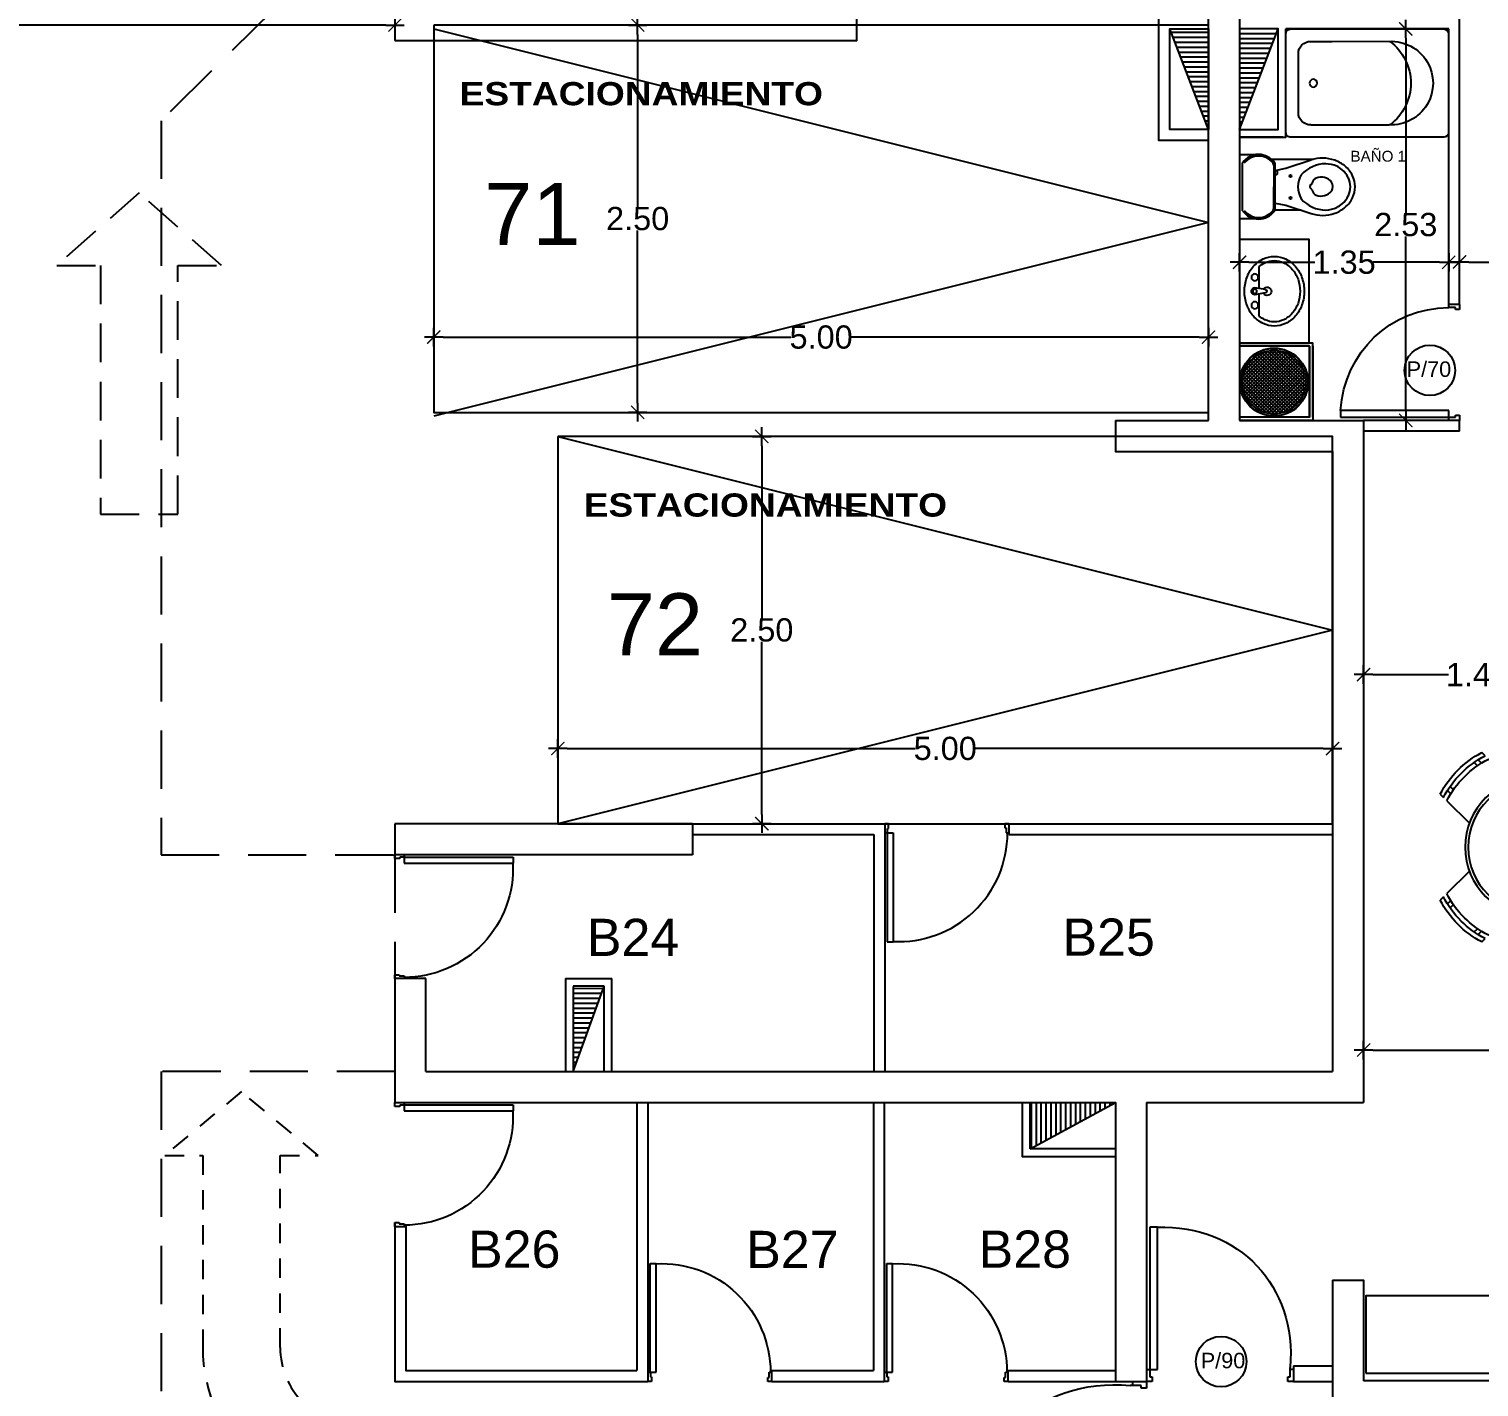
# Model space of a CAD drawing. Header units: millimetres. Extents: x 1217 to 2428, y 234 to 644.
# Drawn here: x 2356.22 to 2365.58, y 420.23 to 428.99 of the extents above; entities that cross this region are included whole.
import ezdxf

# ---------------------------------------------------------------- set-up
doc = ezdxf.new("R2010")
doc.units = ezdxf.units.MM
doc.linetypes.add('HIDDEN', pattern=[0.375, 0.25, -0.125])
doc.linetypes.add('HIDDEN2', pattern=[0.1875, 0.125, -0.0625])
doc.layers.get('0').update_dxf_attribs({"lineweight": 5})
for name, color, linetype in [('0.1', 251, 'Continuous'), ('0.3', 6, 'Continuous'), ('A-DOORSYM', 1, 'Continuous'), ('ARTEFACTOS', 4, 'Continuous'), ('COTAS INTERIORES', 3, 'Continuous'), ('hoja puerta', 2, 'Continuous'), ('Muebles', 8, 'Continuous'), ('MURO', 5, 'Continuous'), ('muros', 7, 'Continuous'), ('Pavimento', 8, 'Continuous'), ('PUERTAS', 2, 'Continuous'), ('SHAFT', 3, 'Continuous'), ('Texto', 1, 'Continuous'), ('Textos', 2, 'Continuous')]:
    doc.layers.add(name, color=color, linetype=linetype)
doc.styles.add('DIM000', font='')
doc.styles.add('INTERARQ', font='arial.ttf')
doc.styles.get("Standard").update_dxf_attribs({"font": 'arial.ttf'})
doc.styles.get('DIM000').set_extended_font_data('Arial Black')
doc.dimstyles.new('ESCALA_1-50', dxfattribs={"dimtxt": 0.15, "dimasz": 0.06, "dimexe": 0.18, "dimexo": 0.0625, "dimgap": 0, "dimtad": 0, "dimtih": 1, "dimtoh": 1, "dimzin": 0, "dimdsep": 46, "dimtxsty": 'INTERARQ', "dimblk": 'DIMTICK', "dimcen": 0, "dimse1": 1, "dimse2": 1, "dimclrd": 256, "dimclre": 1, "dimclrt": 2, "dimadec": 0, "dimazin": 0, "dimtfac": 4.5, "dimtofl": 0, "dimtmove": 2, "dimatfit": 3, "dimldrblk": 'DIMTICK', "dimfxl": 1, "dimtolj": 1, "dimtzin": 0, "dimarcsym": 0})

# ---------------------------------------------------------------- blocks, each defined once
blk = doc.blocks.new('Simple-A ras - 095 x 202mm_1-19-10_54')
at = {"layer": 'A-DOORSYM'}
blk.add_arc((0.368, 0.035), 0.834, 87.0334, 180, dxfattribs=at)
at = {"layer": 'hoja puerta'}
for p, q in [((0.411, 0.035), (0.411, 0.87)), ((0.456, 0.87), (0.411, 0.87)), ((0.456, 0.035), (0.456, 0.87)), ((-0.455, 0.035), (-0.475, 0.035)), ((-0.455, -0.004), (-0.455, 0.035)), ((0.456, 0.035), (0.411, 0.035)), ((0.455, 0.001), (0.445, 0.001)), ((0.445, 0.001), (0.445, -0.035)), ((0.455, 0.035), (0.455, 0.001)), ((0.475, 0.035), (0.455, 0.035)), ((-0.475, -0.035), (-0.445, -0.035)), ((-0.445, -0.004), (-0.455, -0.004)), ((-0.445, -0.035), (-0.445, -0.004)), ((0.445, -0.035), (0.475, -0.035))]:
    blk.add_line(p, q, dxfattribs=at)
blk = doc.blocks.new('Van1-pla')
at = {"color": 8}
for p, q in [((-2.2, 42.3), (-18, 42.3)), ((-1.4, 38), (-2.7, 45.5)), ((1, 38), (2.3, 45.5)), ((17.6, 42.3), (1.7, 42.3))]:
    blk.add_line(p, q, dxfattribs=at)
blk.add_lwpolyline([(-25.2, 31.5, 0.112687), (-23.4, 23.4, 0.103282), (-17.9, 16.3, 0.092276), (-9.9, 11.7, 0.085761), (-0.2, 10, 0.085761), (9.5, 11.7, 0.092276), (17.5, 16.3, 0.103282), (22.9, 23.4, 0.112687), (24.8, 31.5, 0.112687), (22.9, 39.6, 0.103282), (17.5, 46.7, 0.092276), (9.5, 51.3, 0.085761), (-0.2, 53, 0.085761), (-9.9, 51.3, 0.092276), (-17.9, 46.7, 0.103282), (-23.4, 39.6, 0.112687)], format="xyb", close=True, dxfattribs=at)
for points in [[(-18, 42.3, 0.063934), (-20.7, 38.3, 0.112687), (-22.2, 31.5, 0.112687)], [(-22.2, 31.5, 0.112687), (-20.7, 24.7, 0.103282), (-15.9, 18.6, 0.092276), (-8.9, 14.5, 0.085761), (-0.2, 13, 0.085761), (8.5, 14.5, 0.092276), (15.5, 18.6, 0.103282), (20.2, 24.7, 0.112687), (21.8, 31.5, 0.112687), (20.2, 38.3, 0.063934), (17.6, 42.3, 0.092276)]]:
    blk.add_lwpolyline(points, format="xyb", dxfattribs=at)
for centre, radius in [((-10.2, 45.5), 2.5), ((-0.2, 45.5), 1.5), ((9.8, 45.5), 2.5)]:
    blk.add_circle(centre, radius, dxfattribs=at)
for centre, radius, start, end in [((-0.2, 45.5), 2.5, 340.3329, 199.6671), ((-0.2, 36.6), 3, 118.1824, 61.8176), ((-0.2, 38), 1.2, 180, 0)]:
    blk.add_arc(centre, radius, start, end, dxfattribs=at)
blk = doc.blocks.new('vmxvm')
at = {"layer": 'ARTEFACTOS'}
for p, q in [((384488.8948, 7753140.0279, 0), (384489.2744, 7753140.0279, 0)), ((384488.8149, 7753139.9479, 0), (384488.8149, 7753139.8085, 0)), ((384489.3543, 7753139.9479, 0), (384489.3543, 7753139.8085, 0)), ((384488.735, 7753139.8085, 0), (384488.735, 7753139.089, 0)), ((384488.8149, 7753139.8085, 0), (384488.8146, 7753139.4288, 0)), ((384489.3543, 7753139.8085, 0), (384489.3543, 7753139.441, 0)), ((384489.4342, 7753139.089, 0), (384489.4342, 7753139.8085, 0)), ((384488.765, 7753139.059, 0), (384489.4042, 7753139.059, 0))]:
    blk.add_line(p, q, dxfattribs=at)
at = {"layer": 'ARTEFACTOS', "elevation": 0}
blk.add_lwpolyline([(384489.4342, 7753139.8085), (384489.4342, 7753140.0778, 0.414214), (384489.4042, 7753140.1078), (384488.765, 7753140.1078, 0.414214), (384488.735, 7753140.0778), (384488.735, 7753139.8085)], format="xyb", dxfattribs=at)
at = {"layer": 'ARTEFACTOS'}
blk.add_circle((384489.0846, 7753139.9305, 0), 0.025, dxfattribs=at)
for centre, radius, start, end in [((384488.8948, 7753139.9479, 0), 0.0799, 90, 180), ((384489.2744, 7753139.9479, 0), 0.0799, 0, 90), ((384489.0846, 7753139.4288, 0), 0.27, 177.40787, 2.59213), ((384489.0846, 7753139.6386, 0), 0.3366, 216.75985, 323.24015), ((384488.765, 7753139.089, 0), 0.03, 180, 270), ((384489.4042, 7753139.089, 0), 0.03, 270, 0)]:
    blk.add_arc(centre, radius, start, end, dxfattribs=at)
blk = doc.blocks.new('wc')
at = {"layer": 'ARTEFACTOS', "color": 8}
for p, q in [((0.0667, 0.3584), (-0.0303, 0.3584)), ((-0.0104, -0.0028), (-0.0104, 0.3078)), ((0.4474, 0.3297), (0.1774, 0.3297)), ((0.1906, 0.2929), (0.1906, 0.1525)), ((0.2006, 0.0088), (0.2006, 0.2962)), ((0.2693, 0.2723), (0.4328, 0.3255)), ((0.2006, 0.2232), (0.1906, 0.2232)), ((0.2006, 0.2586), (0.2693, 0.2723)), ((0.2006, 0.2584), (0.2115, 0.2584)), ((0.2006, 0.2325), (0.2115, 0.2325)), ((0.2135, 0.2564), (0.2135, 0.2345)), ((0.1906, 0.0121), (0.1906, 0.1525)), ((0.1867, 0.0003), (0.1863, 0.0003)), ((0.3689, 0.0003), (0.1987, 0.0003)), ((0.2006, 0.0464), (0.2693, 0.0327)), ((0.2693, 0.0327), (0.4328, -0.0205)), ((0.0684, -0.0537), (-0.0303, -0.0537))]:
    blk.add_line(p, q, dxfattribs=at)
for centre in [(0.2994, 0.2224), (0.2994, 0.0796)]:
    blk.add_circle(centre, 0.00699, dxfattribs=at)
for centre, radius, start, end in [((0.0933, 0.2339), 0.1272, 35.46688, 144.53312), ((0.0933, 0.2339), 0.1172, 37.30623, 142.69377), ((0.1706, 0.2929), 0.02, 0, 37.30623), ((0.1806, 0.2962), 0.02, 0, 35.46688), ((0.5327, 0.0739), 0.2274, 91.25063, 136.43592), ((0.5066, 0.0988), 0.2384, 90, 108.01942), ((0.5066, 0.0988), 0.2384, 70.5417, 90), ((0.5124, 0.0619), 0.2399, 69.23302, 86.32883), ((0.5159, 0.125), 0.2106, 49.53777, 70.5417), ((0.5159, 0.125), 0.1806, 49.53777, 63.14356), ((0.5301, 0.1418), 0.1886, 25.90259, 49.53777), ((0.2115, 0.2564), 0.002, 0, 90), ((0.2115, 0.2345), 0.002, 270, 0), ((0.5031, 0.1526), 0.156, 149.98269, 210.12112), ((0.4793, 0.1715), 0.0399, 110.98886, 170.01923), ((0.4966, 0.1263), 0.0883, 39.37943, 110.98886), ((0.5301, 0.1418), 0.1586, 25.90259, 49.53777), ((0.5522, 0.1525), 0.1341, 0, 25.90259), ((0.5522, 0.1525), 0.164, 0, 25.90259), ((0.4398, 0.1536), 0.0161, 125.93404, 233.39955), ((0.4202, 0.1202), 0.0227, 32.27753, 64.00784), ((0.4202, 0.187), 0.0227, 296.41627, 327.72247), ((0.5047, 0.167), 0.0658, 170.01923, 173.15171), ((0.5047, 0.1402), 0.0658, 186.84829, 189.98077), ((0.4793, 0.1357), 0.0399, 189.98077, 249.01114), ((0.4966, 0.1809), 0.0883, 249.01114, 321.12115), ((0.5102, 0.1534), 0.0618, 333.07253, 27.90797), ((0.5301, 0.1632), 0.1586, 310.46223, 334.09741), ((0.5522, 0.1525), 0.1341, 334.09741, 0), ((0.5522, 0.1525), 0.164, 334.09741, 0), ((0.1706, 0.0121), 0.02, 322.69377, 0), ((0.1806, 0.0088), 0.02, 324.53312, 0), ((0.5315, 0.2205), 0.2193, 221.81515, 269.04611), ((0.5116, 0.2113), 0.2107, 274.41953, 294.29125), ((0.5159, 0.18), 0.2106, 289.4583, 310.46223), ((0.5159, 0.18), 0.1806, 297.16921, 310.46223), ((0.5301, 0.1632), 0.1886, 310.46223, 334.09741), ((0.0933, 0.0711), 0.1272, 215.46688, 324.53312), ((0.0933, 0.0711), 0.1172, 217.30623, 322.69377), ((0.5066, 0.2062), 0.2384, 251.98058, 270), ((0.5066, 0.2062), 0.2384, 270, 289.4583)]:
    blk.add_arc(centre, radius, start, end, dxfattribs=at)
blk = doc.blocks.new('com')
at = {"layer": '0.1'}
for p, q in [((-0.3449, 0.5429), (-0.3661, 0.5641)), ((-0.3421, 0.6108), (-0.3209, 0.5896)), ((-0.2997, 0.5684), (-0.1541, 0.4228)), ((0.1541, 0.4228), (0.2997, 0.5684)), ((0.3209, 0.5896), (0.3421, 0.6108)), ((0.3449, 0.5429), (0.3661, 0.5641)), ((-0.3917, 0.5473), (-0.3705, 0.526)), ((0.3917, 0.5473), (0.3705, 0.526)), ((-0.5473, 0.3917), (-0.526, 0.3705)), ((0.5473, 0.3917), (0.526, 0.3705)), ((-0.5896, 0.3209), (-0.6108, 0.3421)), ((-0.4228, 0.1541), (-0.5684, 0.2997)), ((-0.5429, 0.3449), (-0.5641, 0.3661)), ((0.5684, 0.2997), (0.4228, 0.1541)), ((0.5429, 0.3449), (0.5641, 0.3661)), ((0.6108, 0.3421), (0.5896, 0.3209)), ((-0.5684, -0.2997), (-0.4228, -0.1541)), ((0.4228, -0.1541), (0.5684, -0.2997)), ((-0.6108, -0.3421), (-0.5896, -0.3209)), ((-0.5429, -0.3449), (-0.5641, -0.3661)), ((-0.5473, -0.3917), (-0.526, -0.3705)), ((0.5473, -0.3917), (0.526, -0.3705)), ((0.5429, -0.3449), (0.5641, -0.3661)), ((0.5896, -0.3209), (0.6108, -0.3421)), ((-0.1541, -0.4228), (-0.2997, -0.5684)), ((0.2997, -0.5684), (0.1541, -0.4228)), ((-0.3917, -0.5473), (-0.3705, -0.526)), ((-0.3449, -0.5429), (-0.3661, -0.5641)), ((0.3449, -0.5429), (0.3661, -0.5641)), ((0.3917, -0.5473), (0.3705, -0.526)), ((-0.3209, -0.5896), (-0.3421, -0.6108)), ((0.3421, -0.6108), (0.3209, -0.5896))]:
    blk.add_line(p, q, dxfattribs=at)
for radius in [0.45, 0.43]:
    blk.add_circle((0, 0), radius, dxfattribs=at)
for centre, start, end in [((-0.0616, 0.0616), 117.05475, 152.94525), ((-0.0404, 0.0404), 117.05475, 152.94525), ((-0.0192, 0.0192), 117.05475, 152.94525), ((0.0192, 0.0192), 27.05475, 62.94525), ((0.0404, 0.0404), 27.05475, 62.94525), ((0.0616, 0.0616), 27.05475, 62.94525), ((-0.0616, -0.0616), 207.05475, 242.94525), ((-0.0404, -0.0404), 207.05475, 242.94525), ((-0.0192, -0.0192), 207.05475, 242.94525), ((0.0192, -0.0192), 297.05475, 332.94525), ((0.0404, -0.0404), 297.05475, 332.94525), ((0.0616, -0.0616), 297.05475, 332.94525)]:
    blk.add_arc(centre, 0.6167, start, end, dxfattribs=at)
blk = doc.blocks.new('FGFGFGFG')
at = {"layer": 'PUERTAS'}
for p, q in [((381629.7039, 7752655.4584), (381629.6607, 7752655.4584)), ((381629.6607, 7752655.4584), (381629.6608, 7752654.6488)), ((381629.704, 7752654.638), (381629.7039, 7752655.4584)), ((381629.6406, 7752654.638), (381629.6608, 7752654.638)), ((381629.6608, 7752654.6488), (381629.6608, 7752654.5949)), ((381629.6608, 7752654.638), (381629.704, 7752654.638)), ((381630.4704, 7752654.5949), (381630.4704, 7752654.6488)), ((381630.4906, 7752654.638), (381630.4704, 7752654.638)), ((381629.6742, 7752654.568), (381629.6406, 7752654.568)), ((381629.6608, 7752654.5949), (381629.6742, 7752654.5949)), ((381629.6742, 7752654.5949), (381629.6742, 7752654.568)), ((381630.4569, 7752654.5949), (381630.4704, 7752654.5949)), ((381630.4569, 7752654.568), (381630.4569, 7752654.5949)), ((381630.4906, 7752654.568), (381630.4569, 7752654.568))]:
    blk.add_line(p, q, dxfattribs=at)
at = {"layer": 'PUERTAS', "extrusion": (0, 0, -1)}
blk.add_ellipse((381629.5735, 7752654.5673), major_axis=(0.7057, 0.6681), ratio=0.836444, start_param=-0.755704, end_param=0.755704, dxfattribs=at)
blk = doc.blocks.new('DFDFDFDFDDFGGG')
at = {"layer": 'PUERTAS'}
for p, q in [((381629.6763, 7752659.5205), (381629.6427, 7752659.5205)), ((381629.6427, 7752659.4505), (381629.6629, 7752659.4505)), ((381629.6628, 7752658.7508), (381629.6629, 7752659.4505)), ((381629.6629, 7752659.4936), (381629.6763, 7752659.4936)), ((381629.6629, 7752659.4505), (381629.6629, 7752659.4936)), ((381629.6629, 7752659.4505), (381629.7061, 7752659.4505)), ((381629.6763, 7752659.4936), (381629.6763, 7752659.5205)), ((381629.7061, 7752659.4505), (381629.706, 7752658.7508)), ((381630.359, 7752659.5205), (381630.359, 7752659.4936)), ((381630.3927, 7752659.5205), (381630.359, 7752659.5205)), ((381630.359, 7752659.4936), (381630.3725, 7752659.4936)), ((381630.3725, 7752659.4936), (381630.3725, 7752659.4505)), ((381630.3725, 7752659.4505), (381630.3927, 7752659.4505)), ((381629.706, 7752658.7508), (381629.6628, 7752658.7508))]:
    blk.add_line(p, q, dxfattribs=at)
blk.add_ellipse((381629.5787, 7752659.5294), major_axis=(-0.6336, 0.5233), ratio=0.91419, start_param=2.378631, end_param=3.775075, dxfattribs=at)
blk = doc.blocks.new('FLE')
at = {"layer": '0.1', "linetype": 'HIDDEN2', "elevation": 0}
for points in [[(382541.0671, 7753495.9584), (382541.0671, 7753500.898), (382540.5671, 7753500.898), (382540.5671, 7753495.9584, -0.414214), (382540.0671, 7753495.4584), (382538.8262, 7753495.4584), (382538.8262, 7753495.7034), (382538.4149, 7753495.2084), (382538.8262, 7753494.7133), (382538.8262, 7753494.9584), (382540.0671, 7753494.9584, 0.21525), (382540.8171, 7753495.2969, 0.138715)], [(382540.5671, 7753495.9584), (382540.5671, 7753500.898), (382541.0671, 7753500.898), (382541.0671, 7753495.9584, 0.414214), (382541.5671, 7753495.4584), (382542.8081, 7753495.4584), (382542.8081, 7753495.7034), (382543.2193, 7753495.2084), (382542.8081, 7753494.7133), (382542.8081, 7753494.9584), (382541.5671, 7753494.9584, -0.21525), (382540.8171, 7753495.2969, -0.21525)]]:
    blk.add_lwpolyline(points, format="xyb", dxfattribs=at)
blk = doc.blocks.new('DIMTICK')
at = {"color": 1}
for p, q in [((-1, 0), (1, 0)), ((0, 1), (0, -1))]:
    blk.add_line(p, q, dxfattribs=at)
at = {"color": 3, "const_width": 0.141}
blk.add_lwpolyline([(0.71, 0.71), (-0.71, -0.71)], dxfattribs=at)
blk = doc.blocks.new('*D1076')
at = {"layer": 'COTAS INTERIORES', "lineweight": -2, "ltscale": 3, "transparency": 16777216}
for p, q in [((2360.9507, 426.3029), (2360.9507, 425.1894)), ((2360.9507, 423.9229), (2360.9507, 425.0363))]:
    blk.add_line(p, q, dxfattribs=at)
at = {"layer": 'Defpoints', "color": 0, "ltscale": 3, "transparency": 16777216}
for p in [(2360.7642, 426.3629, 0), (2360.7642, 423.8629, 0), (2360.9507, 423.8629)]:
    blk.add_point(p, dxfattribs=at)
at = {"layer": 'COTAS INTERIORES', "lineweight": -2, "ltscale": 3, "transparency": 16777216, "xscale": 0.06, "yscale": 0.06, "zscale": 0.06}
for p, rotation in [((2360.9507, 426.3629), 90), ((2360.9507, 423.8629), 270)]:
    blk.add_blockref('DIMTICK', p, dxfattribs=dict(at, rotation=rotation))
at = {"layer": 'COTAS INTERIORES', "color": 2, "ltscale": 3, "transparency": 16777216, "insert": (2360.9507, 425.1129), "char_height": 0.15, "attachment_point": 5, "style": 'INTERARQ'}
blk.add_mtext('\\A1;2.50', dxfattribs=at)
blk = doc.blocks.new('*D1077')
at = {"layer": 'COTAS INTERIORES', "lineweight": -2, "ltscale": 3, "transparency": 16777216}
for p, q in [((2359.6946, 424.348), (2361.9401, 424.348)), ((2364.5746, 424.348), (2362.3292, 424.348))]:
    blk.add_line(p, q, dxfattribs=at)
at = {"layer": 'Defpoints', "color": 0, "ltscale": 3, "transparency": 16777216}
for p in [(2364.6346, 424.6483, 0), (2359.6346, 424.5447, 0), (2364.6346, 424.348)]:
    blk.add_point(p, dxfattribs=at)
at = {"layer": 'COTAS INTERIORES', "lineweight": -2, "ltscale": 3, "transparency": 16777216, "xscale": 0.06, "yscale": 0.06, "zscale": 0.06, "rotation": 180}
blk.add_blockref('DIMTICK', (2359.6346, 424.348), dxfattribs=at)
at = {"layer": 'COTAS INTERIORES', "lineweight": -2, "ltscale": 3, "transparency": 16777216, "xscale": 0.06, "yscale": 0.06, "zscale": 0.06}
blk.add_blockref('DIMTICK', (2364.6346, 424.348), dxfattribs=at)
at = {"layer": 'COTAS INTERIORES', "color": 2, "ltscale": 3, "transparency": 16777216, "insert": (2362.1346, 424.348), "char_height": 0.15, "attachment_point": 5, "style": 'INTERARQ'}
blk.add_mtext('\\A1;5.00', dxfattribs=at)
blk = doc.blocks.new('*D1078')
at = {"layer": 'COTAS INTERIORES', "lineweight": -2, "ltscale": 3, "transparency": 16777216}
for p, q in [((2360.1497, 428.9582), (2360.1497, 427.8448)), ((2360.1497, 426.5782), (2360.1497, 427.6917))]:
    blk.add_line(p, q, dxfattribs=at)
at = {"layer": 'Defpoints', "color": 0, "ltscale": 3, "transparency": 16777216}
for p in [(2359.9632, 429.0182, 0), (2359.9632, 426.5182, 0), (2360.1497, 426.5182)]:
    blk.add_point(p, dxfattribs=at)
at = {"layer": 'COTAS INTERIORES', "lineweight": -2, "ltscale": 3, "transparency": 16777216, "xscale": 0.06, "yscale": 0.06, "zscale": 0.06}
for p, rotation in [((2360.1497, 429.0182), 90), ((2360.1497, 426.5182), 270)]:
    blk.add_blockref('DIMTICK', p, dxfattribs=dict(at, rotation=rotation))
at = {"layer": 'COTAS INTERIORES', "color": 2, "ltscale": 3, "transparency": 16777216, "insert": (2360.1497, 427.7682), "char_height": 0.15, "attachment_point": 5, "style": 'INTERARQ'}
blk.add_mtext('\\A1;2.50', dxfattribs=at)
blk = doc.blocks.new('*D1079')
at = {"layer": 'COTAS INTERIORES', "lineweight": -2, "ltscale": 3, "transparency": 16777216}
for p, q in [((2358.8936, 427.0034), (2361.1391, 427.0034)), ((2363.7736, 427.0034), (2361.5282, 427.0034))]:
    blk.add_line(p, q, dxfattribs=at)
at = {"layer": 'Defpoints', "color": 0, "ltscale": 3, "transparency": 16777216}
for p in [(2363.8336, 427.3037, 0), (2358.8336, 427.2001, 0), (2363.8336, 427.0034)]:
    blk.add_point(p, dxfattribs=at)
at = {"layer": 'COTAS INTERIORES', "lineweight": -2, "ltscale": 3, "transparency": 16777216, "xscale": 0.06, "yscale": 0.06, "zscale": 0.06, "rotation": 180}
blk.add_blockref('DIMTICK', (2358.8336, 427.0034), dxfattribs=at)
at = {"layer": 'COTAS INTERIORES', "lineweight": -2, "ltscale": 3, "transparency": 16777216, "xscale": 0.06, "yscale": 0.06, "zscale": 0.06}
blk.add_blockref('DIMTICK', (2363.8336, 427.0034), dxfattribs=at)
at = {"layer": 'COTAS INTERIORES', "color": 2, "ltscale": 3, "transparency": 16777216, "insert": (2361.3336, 427.0034), "char_height": 0.15, "attachment_point": 5, "style": 'INTERARQ'}
blk.add_mtext('\\A1;5.00', dxfattribs=at)
blk = doc.blocks.new('*D1199')
at = {"layer": 'COTAS INTERIORES', "lineweight": -2, "ltscale": 3, "transparency": 16777216}
for p, q in [((2353.0506, 429.0183), (2355.5922, 429.0183)), ((2358.5236, 429.0183), (2355.9821, 429.0183))]:
    blk.add_line(p, q, dxfattribs=at)
at = {"layer": 'Defpoints', "color": 0, "ltscale": 3, "transparency": 16777216}
for p in [(2352.9906, 429.2528, 0), (2352.9906, 429.0183), (2358.5836, 429.0183, 0)]:
    blk.add_point(p, dxfattribs=at)
at = {"layer": 'COTAS INTERIORES', "lineweight": -2, "ltscale": 3, "transparency": 16777216, "xscale": 0.06, "yscale": 0.06, "zscale": 0.06, "rotation": 180}
blk.add_blockref('DIMTICK', (2352.9906, 429.0183), dxfattribs=at)
at = {"layer": 'COTAS INTERIORES', "lineweight": -2, "ltscale": 3, "transparency": 16777216, "xscale": 0.06, "yscale": 0.06, "zscale": 0.06}
blk.add_blockref('DIMTICK', (2358.5836, 429.0183), dxfattribs=at)
at = {"layer": 'COTAS INTERIORES', "color": 2, "ltscale": 3, "transparency": 16777216, "insert": (2355.7871, 429.0183), "char_height": 0.15, "attachment_point": 5, "style": 'INTERARQ'}
blk.add_mtext('\\A1;5.59', dxfattribs=at)
blk = doc.blocks.new('*D1280')
at = {"layer": 'COTAS INTERIORES', "lineweight": -2, "ltscale": 3, "transparency": 16777216}
for p, q in [((2365.5137, 427.4887), (2365.6833, 427.4887)), ((2366.2437, 427.4887), (2366.0741, 427.4887))]:
    blk.add_line(p, q, dxfattribs=at)
at = {"layer": 'Defpoints', "color": 0, "ltscale": 3, "transparency": 16777216}
for p in [(2365.4537, 428.9827, 0), (2366.3037, 428.9827, 0), (2365.4537, 427.4887)]:
    blk.add_point(p, dxfattribs=at)
at = {"layer": 'COTAS INTERIORES', "lineweight": -2, "ltscale": 3, "transparency": 16777216, "xscale": 0.06, "yscale": 0.06, "zscale": 0.06, "rotation": 180}
blk.add_blockref('DIMTICK', (2365.4537, 427.4887), dxfattribs=at)
at = {"layer": 'COTAS INTERIORES', "lineweight": -2, "ltscale": 3, "transparency": 16777216, "xscale": 0.06, "yscale": 0.06, "zscale": 0.06}
blk.add_blockref('DIMTICK', (2366.3037, 427.4887), dxfattribs=at)
at = {"layer": 'COTAS INTERIORES', "color": 2, "ltscale": 3, "transparency": 16777216, "insert": (2365.8787, 427.4887), "char_height": 0.15, "attachment_point": 5, "style": 'INTERARQ'}
blk.add_mtext('\\A1;0.85', dxfattribs=at)
blk = doc.blocks.new('*D1284')
at = {"layer": 'COTAS INTERIORES', "lineweight": -2, "ltscale": 3, "transparency": 16777216}
for p, q in [((2364.0936, 427.4868), (2364.5204, 427.4868)), ((2365.3237, 427.4868), (2364.897, 427.4868))]:
    blk.add_line(p, q, dxfattribs=at)
at = {"layer": 'Defpoints', "color": 0, "ltscale": 3, "transparency": 16777216}
for p in [(2364.0336, 428.2364, 0), (2365.3837, 428.2364, 0), (2365.3837, 427.4868)]:
    blk.add_point(p, dxfattribs=at)
at = {"layer": 'COTAS INTERIORES', "lineweight": -2, "ltscale": 3, "transparency": 16777216, "xscale": 0.06, "yscale": 0.06, "zscale": 0.06, "rotation": 180}
blk.add_blockref('DIMTICK', (2364.0336, 427.4868), dxfattribs=at)
at = {"layer": 'COTAS INTERIORES', "lineweight": -2, "ltscale": 3, "transparency": 16777216, "xscale": 0.06, "yscale": 0.06, "zscale": 0.06}
blk.add_blockref('DIMTICK', (2365.3837, 427.4868), dxfattribs=at)
at = {"layer": 'COTAS INTERIORES', "color": 2, "ltscale": 3, "transparency": 16777216, "insert": (2364.7087, 427.4868), "char_height": 0.15, "attachment_point": 5, "style": 'INTERARQ'}
blk.add_mtext('\\A1;1.35', dxfattribs=at)
blk = doc.blocks.new('*D1285')
at = {"layer": 'COTAS INTERIORES', "lineweight": -2, "ltscale": 3, "transparency": 16777216}
for p, q in [((2365.1065, 428.9328), (2365.1065, 427.8061)), ((2365.1065, 426.5262), (2365.1065, 427.6529))]:
    blk.add_line(p, q, dxfattribs=at)
at = {"layer": 'Defpoints', "color": 0, "ltscale": 3, "transparency": 16777216}
for p in [(2364.6024, 428.9928, 0), (2365.1065, 428.9928), (2364.6024, 426.4662, 0)]:
    blk.add_point(p, dxfattribs=at)
at = {"layer": 'COTAS INTERIORES', "lineweight": -2, "ltscale": 3, "transparency": 16777216, "xscale": 0.06, "yscale": 0.06, "zscale": 0.06}
for p, rotation in [((2365.1065, 428.9928), 90), ((2365.1065, 426.4662), 270)]:
    blk.add_blockref('DIMTICK', p, dxfattribs=dict(at, rotation=rotation))
at = {"layer": 'COTAS INTERIORES', "color": 2, "ltscale": 3, "transparency": 16777216, "insert": (2365.1065, 427.7295), "char_height": 0.15, "attachment_point": 5, "style": 'INTERARQ'}
blk.add_mtext('\\A1;2.53', dxfattribs=at)
blk = doc.blocks.new('*D1183')
at = {"layer": 'COTAS INTERIORES', "lineweight": -2, "ltscale": 3, "transparency": 16777216}
for p, q in [((2364.8946, 422.4016), (2367.0471, 422.4016)), ((2369.5936, 422.4016), (2367.4412, 422.4016))]:
    blk.add_line(p, q, dxfattribs=at)
at = {"layer": 'Defpoints', "color": 0, "ltscale": 3, "transparency": 16777216}
for p in [(2364.8346, 422.618, 0), (2369.6536, 422.499, 0), (2369.6536, 422.4016)]:
    blk.add_point(p, dxfattribs=at)
at = {"layer": 'COTAS INTERIORES', "lineweight": -2, "ltscale": 3, "transparency": 16777216, "xscale": 0.06, "yscale": 0.06, "zscale": 0.06, "rotation": 180}
blk.add_blockref('DIMTICK', (2364.8346, 422.4016), dxfattribs=at)
at = {"layer": 'COTAS INTERIORES', "lineweight": -2, "ltscale": 3, "transparency": 16777216, "xscale": 0.06, "yscale": 0.06, "zscale": 0.06}
blk.add_blockref('DIMTICK', (2369.6536, 422.4016), dxfattribs=at)
at = {"layer": 'COTAS INTERIORES', "color": 2, "ltscale": 3, "transparency": 16777216, "insert": (2367.2441, 422.4016), "char_height": 0.15, "attachment_point": 5, "style": 'INTERARQ'}
blk.add_mtext('\\A1;4.82', dxfattribs=at)
blk = doc.blocks.new('*D1185')
at = {"layer": 'COTAS INTERIORES', "lineweight": -2, "ltscale": 3, "transparency": 16777216}
for p, q in [((2364.8946, 424.8256), (2365.3814, 424.8256)), ((2366.2437, 424.8256), (2365.7569, 424.8256))]:
    blk.add_line(p, q, dxfattribs=at)
at = {"layer": 'Defpoints', "color": 0, "ltscale": 3, "transparency": 16777216}
for p in [(2364.8346, 426.1973, 0), (2366.3037, 425.0656, 0), (2364.8346, 424.8256)]:
    blk.add_point(p, dxfattribs=at)
at = {"layer": 'COTAS INTERIORES', "lineweight": -2, "ltscale": 3, "transparency": 16777216, "xscale": 0.06, "yscale": 0.06, "zscale": 0.06, "rotation": 180}
blk.add_blockref('DIMTICK', (2364.8346, 424.8256), dxfattribs=at)
at = {"layer": 'COTAS INTERIORES', "lineweight": -2, "ltscale": 3, "transparency": 16777216, "xscale": 0.06, "yscale": 0.06, "zscale": 0.06}
blk.add_blockref('DIMTICK', (2366.3037, 424.8256), dxfattribs=at)
at = {"layer": 'COTAS INTERIORES', "color": 2, "ltscale": 3, "transparency": 16777216, "insert": (2365.5692, 424.8256), "char_height": 0.15, "attachment_point": 5, "style": 'INTERARQ'}
blk.add_mtext('\\A1;1.47', dxfattribs=at)

msp = doc.modelspace()

# ---------------------------------------------------------------- hatches: boundary and pattern name
at = {"layer": '0.1'}
h = msp.add_hatch(dxfattribs=at)
h.set_pattern_fill('ANSI37', color=256, scale=0.005, angle=-180, style=0)
h.set_pattern_definition([(225, (2334.323202, 441.7392), (0.01122532, -0.01122532), []), (315, (2334.323202, 441.7392), (0.01122532, 0.01122532), [])])
h.paths.add_polyline_path([(2364.46148, 426.7131, -0.0189559), (2364.46089, 426.69758), (2364.05206, 426.69774, -0.0187556), (2364.05148, 426.7131, -1)])
h.paths.add_polyline_path([(2364.46089, 426.69758, -0.0963417), (2364.44017, 426.62209), (2364.07279, 426.62209, -0.0965438), (2364.05206, 426.69774)])
h.paths.add_polyline_path([(2364.44017, 426.62209, -0.6205603), (2364.07279, 426.62209)])
at = {"layer": 'SHAFT'}
h = msp.add_hatch(dxfattribs=at)
h.set_pattern_fill('ANSI31', color=256, scale=0.01, angle=-225, style=0)
h.set_pattern_definition([(180, (7755538.031264, -384133.632716), (-4e-17, -0.03175), [])])
h.paths.add_polyline_path([(2363.83363, 428.99284), (2363.83363, 428.3436), (2363.58393, 428.99284)])
h = msp.add_hatch(dxfattribs=at)
h.set_pattern_fill('ANSI31', color=256, scale=0.01, angle=-225, style=0)
h.set_pattern_definition([(180, (7755532.821612, -384155.833274), (-4e-17, -0.03175), [])])
h.paths.add_polyline_path([(2364.03364, 428.99284), (2364.03364, 428.3436), (2364.28335, 428.99284)])
at = {"layer": 'SHAFT', "linetype": 'ByBlock'}
h = msp.add_hatch(dxfattribs=at)
h.set_pattern_fill('ANSI31', color=256, scale=0.01, angle=-405, style=0)
h.set_pattern_definition([(180, (7755701.032086, -381124.661532), (-6e-17, -0.03175000233469), [])])
h.paths.add_polyline_path([(2359.93356, 422.81317), (2359.73365, 422.26335), (2359.73365, 422.61239), (2359.73365, 422.813)])
at = {"layer": 'SHAFT'}
h = msp.add_hatch(dxfattribs=at)
h.set_pattern_fill('ANSI31', color=256, scale=0.01, angle=-315, style=0)
h.set_pattern_definition([(90, (-7750984.00724, 381978.967782), (-0.03175, 8e-17), [])])
h.paths.add_polyline_path([(2362.68332, 422.06331), (2362.68335, 421.76337), (2363.23317, 422.06331)])

# ---------------------------------------------------------------- linework, layer by layer
at = {"layer": '0.1', "linetype": 'ByBlock', "elevation": 0}
for points in [[(2363.83363, 428.3436), (2363.58393, 428.99284)], [(2364.03364, 428.3436), (2364.28335, 428.99284)]]:
    msp.add_lwpolyline(points, dxfattribs=at)
at = {"layer": '0.1', "color": 8, "linetype": 'HIDDEN', "elevation": 0}
msp.add_lwpolyline([(2356.93218, 427.93566), (2356.40116, 427.46622), (2356.68218, 427.46622), (2356.68218, 425.86103), (2357.18218, 425.86103), (2357.18218, 427.46622), (2357.4632, 427.46622)], close=True, dxfattribs=at)
at = {"layer": '0.1', "elevation": 0}
for points in [[(2364.03364, 426.96523), (2364.48312, 426.96523), (2364.48312, 427.63444), (2364.03364, 427.63444)], [(2364.50621, 426.48616), (2364.50621, 426.96523), (2364.03366, 426.96523)], [(2364.48621, 426.94523), (2364.48621, 426.48616), (2364.03366, 426.48616)], [(2364.50621, 426.94523), (2364.50621, 426.46616), (2364.03366, 426.46616)], [(2364.48621, 426.48616), (2364.48621, 426.94523), (2364.03366, 426.94523)]]:
    msp.add_lwpolyline(points, dxfattribs=at)
msp.add_lwpolyline([(2364.84822, 420.31576), (2365.74822, 420.31576), (2365.74822, 420.81542), (2364.84822, 420.81542)], close=True, dxfattribs=at)
at = {"layer": '0.1'}
for radius in [0.21974, 0.2175, 0.205]:
    msp.add_circle((2364.25648, 426.7131, 0), radius, dxfattribs=at)
at = {"layer": '0.3'}
for p, q in [((2365.45372, 427.21528, 0), (2365.45372, 429.06282, 0)), ((2365.38372, 427.21528, 0), (2365.38372, 428.99284, 0)), ((2365.45375, 426.39616, 0), (2365.45375, 426.46616, 0)), ((2360.50281, 423.86285, 0), (2361.74414, 423.86285, 0)), ((2361.74414, 423.86285, 0), (2361.74414, 422.2633, 0)), ((2362.54399, 423.86285, 0), (2364.63462, 423.86285, 0)), ((2360.50281, 423.79285, 0), (2361.67414, 423.79285, 0)), ((2361.67414, 423.79285, 0), (2361.67414, 422.2633, 0)), ((2362.54399, 423.79285, 0), (2364.63462, 423.79285, 0)), ((2359.68365, 422.863, 0), (2359.68365, 422.26335, 0)), ((2359.98356, 422.26332, 0), (2359.98356, 422.86317, 0)), ((2359.73365, 422.813, 0), (2359.73365, 422.26335, 0)), ((2359.93356, 422.26335, 0), (2359.93356, 422.81317, 0))]:
    msp.add_line(p, q, dxfattribs=at)
at = {"layer": '0.3', "elevation": 0}
for points in [[(2363.83364, 428.2736), (2363.51393, 428.2736), (2363.51393, 429.06276)], [(2363.83363, 428.99284), (2363.83363, 428.3436), (2363.58393, 428.3436), (2363.58393, 428.99284), (2363.83363, 428.99284)], [(2364.03364, 428.29366), (2364.33329, 428.29366), (2364.33329, 428.99284)], [(2364.03364, 428.99284), (2364.03364, 428.3436), (2364.28335, 428.3436), (2364.28335, 428.99284), (2364.03364, 428.99284)], [(2365.38372, 428.99284), (2364.33329, 428.99284)], [(2364.31339, 428.29366), (2364.03364, 428.29366)], [(2365.45375, 427.21528), (2365.38374, 427.21528)], [(2365.45375, 426.46616), (2364.8346, 426.46616)], [(2365.45375, 426.39616), (2364.83461, 426.39616)], [(2365.45375, 426.39616), (2365.38375, 426.39616)], [(2362.54399, 423.86285), (2362.54399, 423.79285)], [(2359.68365, 422.863), (2359.98356, 422.86317)], [(2359.93356, 422.81317), (2359.73365, 422.81317)], [(2360.14466, 422.06331), (2360.14466, 420.33244)], [(2360.21466, 422.06331), (2360.21466, 420.26244)], [(2361.67066, 422.06331), (2361.67066, 420.33244)], [(2361.74066, 422.06331), (2361.74066, 420.26244)], [(2363.23319, 421.71337), (2362.63335, 421.71337), (2362.63339, 422.06337)], [(2358.58366, 421.28871), (2358.58366, 420.26244), (2360.21466, 420.26244)], [(2358.65366, 421.27088), (2358.65366, 420.33244), (2360.14466, 420.33244)], [(2358.58366, 421.26345), (2358.65366, 421.26345)], [(2364.38269, 420.36244), (2364.63462, 420.36244)], [(2364.38269, 420.36244), (2364.38269, 420.26244)], [(2361.01452, 420.33244), (2361.67066, 420.33244)], [(2361.01452, 420.26244), (2361.01452, 420.33244)], [(2361.01452, 420.26244), (2361.74066, 420.26244)], [(2362.54052, 420.33244), (2363.2332, 420.33244)], [(2362.54052, 420.26244), (2362.54052, 420.33244)], [(2362.54052, 420.26244), (2363.2332, 420.26244)], [(2364.38269, 420.26244), (2364.63462, 420.26244)]]:
    msp.add_lwpolyline(points, dxfattribs=at)
msp.add_lwpolyline([(2362.68335, 421.76337), (2362.68335, 422.06337), (2363.2332, 422.06331), (2363.23319, 421.76337)], close=True, dxfattribs=at)
at = {"layer": 'MURO', "color": 1, "ltscale": 3, "elevation": 0}
for points in [[(2358.83364, 429.01825), (2358.83364, 426.51825), (2363.83364, 426.51825), (2363.83364, 429.01825), (2358.83364, 429.01825)], [(2359.63461, 426.36285), (2359.63461, 423.86285), (2364.63461, 423.86285), (2364.63461, 426.36285), (2359.63461, 426.36285)]]:
    msp.add_lwpolyline(points, dxfattribs=at)
at = {"layer": 'muros'}
for p, q in [((2364.03364, 431.56283, 0), (2364.03364, 426.46616, 0)), ((2358.58365, 429.11825, 0), (2358.58365, 428.91826, 0)), ((2363.23266, 426.46616, 0), (2363.83364, 426.46616, 0)), ((2364.83462, 426.46616, 0), (2364.83462, 422.06331, 0)), ((2364.63461, 426.26615, 0), (2364.63462, 422.26331, 0)), ((2358.78366, 422.863, 0), (2358.58366, 422.863, 0)), ((2358.58366, 422.863, 0), (2358.58366, 422.06331, 0)), ((2358.78366, 422.26331, 0), (2358.78366, 422.863, 0)), ((2363.23338, 422.06331, 0), (2363.2332, 420.26244, 0)), ((2363.2332, 420.26244, 0), (2363.43269, 420.26244, 0)), ((2371.19361, 420.26474, 0), (2364.83462, 420.26576, 0))]:
    msp.add_line(p, q, dxfattribs=at)
at = {"layer": 'muros', "color": 3, "linetype": 'HIDDEN2', "ltscale": 3, "elevation": 0}
msp.add_lwpolyline([(2371.19252, 412.86491), (2371.19225, 420.26472), (2371.19355, 428.3174), (2370.39356, 429.1174), (2369.28361, 429.11741), (2369.28361, 431.99784), (2368.48161, 432.79983), (2365.25369, 432.79983), (2365.25369, 431.7617), (2362.61361, 431.7617), (2362.61361, 432.79983), (2359.49605, 432.79983), (2358.58369, 431.99784), (2358.58369, 429.11736), (2357.79926, 429.11736), (2357.07365, 428.40102), (2357.07365, 423.66183), (2358.58368, 423.66183), (2358.5837, 422.26229), (2357.07365, 422.26228), (2357.07365, 410.86725)], dxfattribs=at)
at = {"layer": 'muros', "elevation": 0}
for points in [[(2363.83364, 426.46616), (2363.83364, 431.56283), (2358.58365, 431.56283), (2358.58365, 431.76283), (2370.58365, 431.76283), (2370.58365, 431.56283), (2369.28365, 431.56283)], [(2358.58365, 428.91826), (2361.56357, 428.91825), (2361.56357, 429.11825)], [(2363.23266, 426.46616), (2363.23266, 426.26616), (2364.63461, 426.26615)], [(2364.03364, 426.46616), (2364.8346, 426.46616)], [(2360.50281, 423.86286), (2358.58367, 423.86286)], [(2358.58367, 423.86285), (2358.58367, 423.66285)], [(2360.50281, 423.86286), (2360.50281, 423.66286)], [(2360.50281, 423.66286), (2358.58367, 423.66286)], [(2358.78366, 422.2633), (2364.63462, 422.26331)], [(2358.58366, 422.06331), (2363.23338, 422.06331)], [(2363.43267, 422.06331), (2364.83462, 422.06331)], [(2363.43267, 422.06331), (2363.43269, 420.26244)], [(2364.63462, 420.91573), (2364.83462, 420.91573), (2364.83462, 420.26572)], [(2364.63462, 420.91573), (2364.63462, 420.06572)]]:
    msp.add_lwpolyline(points, dxfattribs=at)
at = {"layer": 'Pavimento', "color": 251, "ltscale": 3, "elevation": 0}
for points in [[(2358.83364, 428.99284), (2363.83364, 427.74284), (2358.83364, 426.49284)], [(2359.63461, 426.36285), (2364.63461, 425.11285), (2359.63461, 423.86285)]]:
    msp.add_lwpolyline(points, dxfattribs=at)
at = {"layer": 'SHAFT'}
msp.add_line((2362.68332, 421.85331, 0), (2362.68332, 422.06331, 0), dxfattribs=at)
at = {"layer": 'SHAFT', "linetype": 'ByBlock', "elevation": 0}
msp.add_lwpolyline([(2359.73365, 422.26335), (2359.93356, 422.81317)], dxfattribs=at)
at = {"layer": 'SHAFT', "elevation": 0}
msp.add_lwpolyline([(2362.68335, 421.76337), (2363.23317, 422.06331)], dxfattribs=at)
at = {"layer": 'Texto'}
for centre, radius in [((2365.26213, 426.78912, 0), 0.16297), ((2363.91478, 420.39061, 0), 0.16298)]:
    msp.add_circle(centre, radius, dxfattribs=at)

# ---------------------------------------------------------------- block references
at = {"layer": '0.1', "extrusion": (0, 0, -1), "xscale": -0.9988240008469836, "yscale": 0.9988240008469836, "zscale": -0.9988240008469836}
msp.add_blockref('wc', (-2364.06394, 427.82209, 0), dxfattribs=at)
at = {"layer": '0.1'}
for name, p, xscale, yscale, zscale, rotation in [('Van1-pla', (2364.54165, 427.29793, 0), -0.00898941562064828, 0.00898941562064828, 0.00898941562064828, 90), ('DFDFDFDFDDFGGG', (-7741176.94578, -380754.3804, 0), -0.9988240008469836, 0.9988240008469836, 0.9988240008469836, 270)]:
    msp.add_blockref(name, p, dxfattribs=dict(at, xscale=xscale, yscale=yscale, zscale=zscale, rotation=rotation))
at = {"layer": '0.1', "linetype": 'HIDDEN2', "rotation": 270}
msp.add_blockref('FLE', (-7751137.61546, 382960.54816, 0), dxfattribs=at)
at = {"layer": '0.3', "xscale": 1.117647059261799, "yscale": 1.117647059261799, "zscale": 1.117647059261799}
msp.add_blockref('FGFGFGFG', (-424163.81281, -8664311.31697, 0), dxfattribs=at)
at = {"layer": '0.3', "xscale": 1.290211588786235, "yscale": 1.290211588786235, "zscale": 1.290211588786235, "rotation": 90}
msp.add_blockref('FGFGFGFG', (10004928.20021, -491963.81913, 0), dxfattribs=at)
at = {"layer": 'ARTEFACTOS', "xscale": -1, "rotation": 90}
msp.add_blockref('vmxvm', (7755504.44113, 384917.72785, 0), dxfattribs=at)
at = {"layer": 'Muebles', "yscale": 0.8419512961841886, "zscale": 0.8419512961841886}
for p, xscale, rotation in [((2362.14406, 423.83339, 0), 0.8419512961841886, 179.9999876625434), ((2358.61313, 423.26293, 0), -0.8419512961841886, 270.0000123374566), ((2358.61313, 421.66338, 0), -0.8419512961841886, 270.0000123374566), ((2360.61459, 420.2919, 0), -0.8419512961841886, 1.233745657636121e-05), ((2362.14059, 420.2919, 0), -0.8419512961841886, 1.233745657636121e-05)]:
    msp.add_blockref('Simple-A ras - 095 x 202mm_1-19-10_54', p, dxfattribs=dict(at, xscale=xscale, rotation=rotation))
at = {"layer": 'MURO', "xscale": -1}
msp.add_blockref('com', (2365.93985, 423.71114, 0), dxfattribs=at)

# ---------------------------------------------------------------- texts
at = {"layer": 'Texto', "attachment_point": 5}
for s, insert, char_height, width in [('BAÑO 1', (2364.92905, 428.17099, 0), 0.07, 0.4782903), ('71', (2359.46943, 427.79906, 0), 0.4, 1.5818117), ('P/70', (2365.25609, 426.79628, 0), 0.099999, 3.0886563), ('72', (2360.26095, 425.1499, 0), 0.4, 1.5818117), ('B24', (2360.11994, 423.1291, 0), 0.24, 1.5818117), ('B25', (2363.18916, 423.1291, 0), 0.24, 1.5818117), ('B26', (2359.35328, 421.11473, 0), 0.24, 1.5818117), ('B27', (2361.14838, 421.11473, 0), 0.24, 1.5818117), ('B28', (2362.64811, 421.11473, 0), 0.24, 1.5818117), ('{\\fArial|b0|i0|c0|p34;\\C256;P/90}', (2363.9273, 420.39676, 0), 0.1, 3.0886793)]:
    msp.add_mtext(s, dxfattribs=dict(at, insert=insert, char_height=char_height, width=width))
at = {"layer": 'Textos', "color": 7, "style": 'DIM000'}
for p in [(2359.00051, 428.50035, 0), (2359.80148, 425.84496, 0)]:
    msp.add_text('ESTACIONAMIENTO', height=0.15, dxfattribs=at).set_placement(p)

# ---------------------------------------------------------------- dimensions: what is measured, and where the dimension line sits
at = {"layer": 'COTAS INTERIORES', "ltscale": 3}
for base, p1, p2, picture, middle in [((2352.99063, 429.01825, 0), (2358.58365, 429.01825, 0), (2352.99063, 429.25284, 0), '*D1199', (2355.78714, 429.01825, 0)), ((2365.45372, 427.48875, 0), (2366.30372, 428.98266, 0), (2365.45372, 428.98266, 0), '*D1280', (2365.87872, 427.48875, 0)), ((2365.38372, 427.48684, 0), (2364.03364, 428.23638, 0), (2365.38372, 428.23638, 0), '*D1284', (2364.70868, 427.48684, 0)), ((2363.83364, 427.00336, 0), (2358.83364, 427.2001, 0), (2363.83364, 427.30365, 0), '*D1079', (2361.33364, 427.00336, 0)), ((2364.83462, 424.82563, 0), (2366.30371, 425.06564, 0), (2364.83462, 426.19734, 0), '*D1185', (2365.56916, 424.82563, 0)), ((2364.63461, 424.34796, 0), (2359.63461, 424.54471, 0), (2364.63461, 424.64826, 0), '*D1077', (2362.13461, 424.34796, 0)), ((2369.65364, 422.4016, 0), (2364.83462, 422.61803, 0), (2369.65364, 422.499, 0), '*D1183', (2367.24413, 422.4016, 0))]:
    dim = msp.add_linear_dim(base=base, p1=p1, p2=p2, dimstyle='ESCALA_1-50', dxfattribs=at)
    dim.commit()
    dim.dimension.update_dxf_attribs({"geometry": picture, "text_midpoint": middle})
for base, p1, p2, picture, middle in [((2360.1497, 426.51825, 0), (2359.96318, 429.01825, 0), (2359.96318, 426.51825, 0), '*D1078', (2360.1497, 427.76825, 0)), ((2365.10652, 428.99284, 0), (2364.60244, 426.46616, 0), (2364.60244, 428.99284, 0), '*D1285', (2365.10652, 427.7295, 0)), ((2360.95068, 423.86285, 0), (2360.76415, 426.36285, 0), (2360.76415, 423.86285, 0), '*D1076', (2360.95068, 425.11285, 0))]:
    dim = msp.add_linear_dim(base=base, p1=p1, p2=p2, angle=90, dimstyle='ESCALA_1-50', dxfattribs=at)
    dim.commit()
    dim.dimension.update_dxf_attribs({"geometry": picture, "text_midpoint": middle})

doc.saveas('drawing.dxf')
